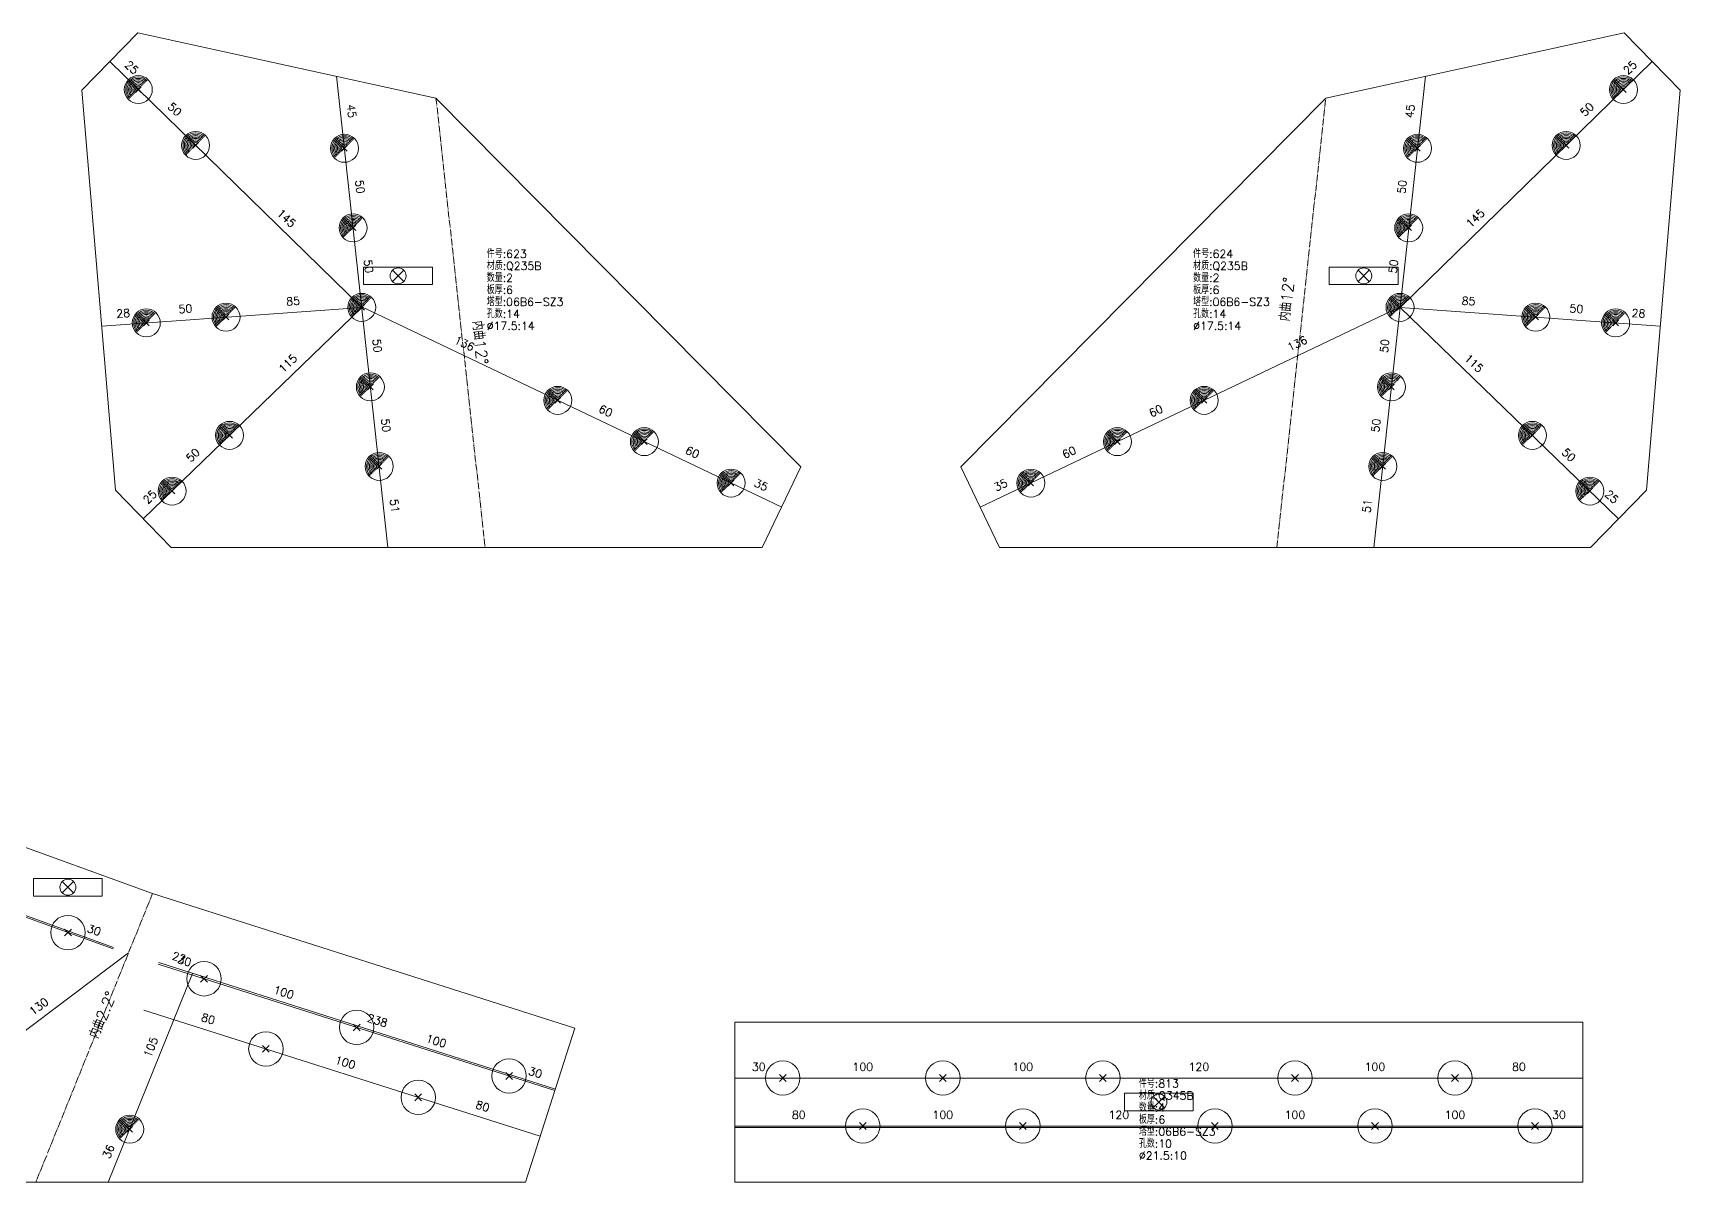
# Model space of a CAD drawing. Extents: x 0 to 6519, y -11 to 2213.
# Drawn here: x 2297 to 3326, y 447 to 1165 of the extents above; entities that cross this region are included whole.
import ezdxf
from ezdxf.enums import TextEntityAlignment as Align

# ---------------------------------------------------------------- set-up
doc = ezdxf.new("R2010")
doc.units = 0
doc.header["$MEASUREMENT"] = 0
doc.linetypes.add('制弯线', pattern=[5.9, 4, -0.5, 0.2, -0.5, 0.2, -0.5])
for name, color, linetype, lineweight in [('1', 7, 'CONTINUOUS', 25), ('2', 7, 'CONTINUOUS', 25), ('5', 7, 'CONTINUOUS', 25)]:
    doc.layers.add(name, color=color, linetype=linetype, lineweight=lineweight)
doc.styles.get("Standard").update_dxf_attribs({"font": 'simplex.shx', "width": 0.7, "height": 3, "bigfont": 'gbhzfs.shx'})

# ---------------------------------------------------------------- blocks, each defined once
blk = doc.blocks.new('板孔17.5')
at = {"layer": '5', "color": 7, "linetype": 'Continuous', "lineweight": 0}
for p, q in [((-0.2, -0.2), (0.2, 0.2)), ((-0.2, 0.2), (0.2, -0.2))]:
    blk.add_line(p, q, dxfattribs=at)
at = {"layer": '5', "color": 7, "linetype": 'Continuous', "lineweight": 13}
blk.add_circle((0, 0), 1, dxfattribs=at)
for radius in [0.9, 0.8, 0.7, 0.6, 0.5, 0.4, 0.3, 0.2, 0.1]:
    blk.add_arc((0, 0), radius, 45, 225, dxfattribs=at)
blk = doc.blocks.new('板孔21.5')
at = {"layer": '5', "color": 7, "linetype": 'Continuous', "lineweight": 13}
for p, q in [((-0.2, -0.2), (0.2, 0.2)), ((0.2, -0.2), (-0.2, 0.2))]:
    blk.add_line(p, q, dxfattribs=at)
blk.add_circle((0, 0), 1, dxfattribs=at)

msp = doc.modelspace()

# ---------------------------------------------------------------- linework, layer by layer
at = {"layer": '1', "color": 7, "linetype": 'Continuous', "lineweight": 18}
for p, q in [((2362.4, 1164.7), (2327.5, 1128.9)), ((2548.8, 1124), (2362.4, 1164.7)), ((3291.2, 1164.7), (3104.8, 1124)), ((3326.2, 1128.9), (3291.2, 1164.7)), ((2327.5, 1128.9), (2348.5, 879)), ((2776.8, 893.6), (2548.8, 1124)), ((3104.8, 1124), (2876.8, 893.6)), ((3305.1, 879), (3326.2, 1128.9)), ((2752.7, 843.1), (2776.8, 893.6)), ((2876.8, 893.6), (2900.9, 843.1)), ((2348.5, 879), (2383.3, 843.1)), ((3270.3, 843.1), (3305.1, 879)), ((2383.3, 843.1), (2752.7, 843.1)), ((2900.9, 843.1), (3270.3, 843.1)), ((2371.7, 626.9), (2050.6, 743.1)), ((2635.5, 542.8), (2371.7, 626.9)), ((3265.5, 546.6), (2735.5, 546.6)), ((2735.5, 546.6), (2735.5, 446.6)), ((3265.5, 446.6), (3265.5, 546.6)), ((2604.8, 446.6), (2635.5, 542.8)), ((2208, 446.6), (2604.8, 446.6)), ((2735.5, 446.6), (3265.5, 446.6))]:
    msp.add_line(p, q, dxfattribs=at)
at = {"layer": '1', "color": 7, "linetype": 'Continuous', "lineweight": 13}
for p, q in [((2503.6, 1018.4), (2503.6, 1007.4)), ((2546.6, 1018.4), (2503.6, 1018.4)), ((2528.7, 1016.4), (2521.6, 1009.3)), ((2521.6, 1016.4), (2528.7, 1009.3)), ((2546.6, 1007.4), (2546.6, 1018.4)), ((3107, 1018.4), (3107, 1007.4)), ((3150, 1018.4), (3107, 1018.4)), ((3132, 1016.4), (3125, 1009.3)), ((3125, 1016.4), (3132, 1009.3)), ((3150, 1007.4), (3150, 1018.4)), ((2503.6, 1007.4), (2546.6, 1007.4)), ((3107, 1007.4), (3150, 1007.4)), ((2297.3, 636.3), (2297.3, 625.3)), ((2340.3, 636.3), (2297.3, 636.3)), ((2322.3, 634.4), (2315.2, 627.3)), ((2315.2, 634.4), (2322.3, 627.3)), ((2340.3, 625.3), (2340.3, 636.3)), ((2297.3, 625.3), (2340.3, 625.3)), ((2979, 502.1), (2979, 491.1)), ((3022, 502.1), (2979, 502.1)), ((3004.1, 500.1), (2997, 493)), ((2997, 500.1), (3004.1, 493)), ((3022, 491.1), (3022, 502.1)), ((2979, 491.1), (3022, 491.1))]:
    msp.add_line(p, q, dxfattribs=at)
for centre in [(2525.1, 1012.9), (3128.5, 1012.9), (2318.8, 630.8), (3000.5, 496.6)]:
    msp.add_circle(centre, 5, dxfattribs=at)
at = {"layer": '2', "color": 9, "linetype": 'Continuous', "lineweight": 13}
for p, q in [((2502.4, 993.2), (2344.9, 1146.8)), ((3151.2, 993.2), (3308.7, 1146.8)), ((2486.6, 1137.6), (2518.8, 843.1)), ((3167, 1137.6), (3134.8, 843.1)), ((2502.4, 993.2), (2339.9, 981.5)), ((2502.4, 993.2), (2365.9, 861)), ((2502.4, 993.6), (2764.8, 868.3)), ((3151.3, 993.6), (2888.9, 868.3)), ((3151.2, 993.2), (3287.7, 861)), ((3151.2, 993.2), (3313.8, 981.5)), ((2347, 592.3), (2036.7, 704.5)), ((2347.3, 593.2), (2037, 705.5)), ((2356.7, 589.8), (2191.3, 465.3)), ((2396.7, 576.9), (2344, 446.6)), ((2375.3, 582.7), (2623.1, 503.7)), ((2375.7, 583.7), (2623.4, 504.7)), ((2366.2, 554.1), (2614, 475.2)), ((3265.5, 511.6), (2735.5, 511.6)), ((3265.5, 481.6), (2735.5, 481.6)), ((3265.5, 480.6), (2735.5, 480.6))]:
    msp.add_line(p, q, dxfattribs=at)
at = {"layer": '2', "color": 190, "linetype": '制弯线', "lineweight": 13}
for p, q in [((2548.8, 1124), (2579.5, 843.1)), ((3074.2, 843.1), (3104.8, 1124)), ((2371.7, 626.9), (2298.8, 446.6))]:
    msp.add_line(p, q, dxfattribs=at)

# ---------------------------------------------------------------- block references
at = {"layer": '1', "color": 7, "linetype": 'Continuous', "lineweight": 0}
for name, p, xscale, yscale, zscale in [('板孔17.5', (2362.8, 1129.3), 8.75, 8.75, 8.75), ('板孔17.5', (3290.8, 1129.3), 8.75, 8.75, 8.75), ('板孔17.5', (2398.6, 1094.4), 8.75, 8.75, 8.75), ('板孔17.5', (2491.6, 1092.6), 8.75, 8.75, 8.75), ('板孔17.5', (3162.1, 1092.6), 8.75, 8.75, 8.75), ('板孔17.5', (3255, 1094.4), 8.75, 8.75, 8.75), ('板孔17.5', (2497, 1042.9), 8.75, 8.75, 8.75), ('板孔17.5', (3156.6, 1042.9), 8.75, 8.75, 8.75), ('板孔17.5', (2502.4, 993.2), 8.75, 8.75, 8.75), ('板孔17.5', (3151.2, 993.2), 8.75, 8.75, 8.75), ('板孔17.5', (2367.8, 983.5), 8.75, 8.75, 8.75), ('板孔17.5', (2417.6, 987.1), 8.75, 8.75, 8.75), ('板孔17.5', (3236, 987.1), 8.75, 8.75, 8.75), ('板孔17.5', (3285.9, 983.5), 8.75, 8.75, 8.75), ('板孔17.5', (2507.8, 943.5), 8.75, 8.75, 8.75), ('板孔17.5', (3145.8, 943.5), 8.75, 8.75, 8.75), ('板孔17.5', (2624.9, 935.1), 8.75, 8.75, 8.75), ('板孔17.5', (3028.8, 935.1), 8.75, 8.75, 8.75), ('板孔17.5', (2419.8, 913.2), 8.75, 8.75, 8.75), ('板孔17.5', (2679, 909.3), 8.75, 8.75, 8.75), ('板孔17.5', (2974.6, 909.3), 8.75, 8.75, 8.75), ('板孔17.5', (3233.9, 913.2), 8.75, 8.75, 8.75), ('板孔17.5', (2513.3, 893.8), 8.75, 8.75, 8.75), ('板孔17.5', (3140.4, 893.8), 8.75, 8.75, 8.75), ('板孔17.5', (2383.9, 878.4), 8.75, 8.75, 8.75), ('板孔17.5', (2733.2, 883.4), 8.75, 8.75, 8.75), ('板孔17.5', (2920.5, 883.4), 8.75, 8.75, 8.75), ('板孔17.5', (3269.8, 878.4), 8.75, 8.75, 8.75), ('板孔21.5', (2318.8, 602.5), 10.75, 10.75, 10.75), ('板孔21.5', (2403.9, 573.6), 10.75, 10.75, 10.75), ('板孔21.5', (2499.2, 543.2), 10.75, 10.75, 10.75), ('板孔21.5', (2442.5, 529.8), 10.75, 10.75, 10.75), ('板孔21.5', (2594.5, 512.9), 10.75, 10.75, 10.75), ('板孔21.5', (2765.5, 511.6), 10.75, 10.75, 10.75), ('板孔21.5', (2865.5, 511.6), 10.75, 10.75, 10.75), ('板孔21.5', (2965.5, 511.6), 10.75, 10.75, 10.75), ('板孔21.5', (3085.5, 511.6), 10.75, 10.75, 10.75), ('板孔21.5', (3185.5, 511.6), 10.75, 10.75, 10.75), ('板孔21.5', (2537.7, 499.5), 10.75, 10.75, 10.75), ('板孔17.5', (2357.4, 479.6), 8.75, 8.75, 8.75), ('板孔21.5', (2815.5, 481.6), 10.75, 10.75, 10.75), ('板孔21.5', (2915.5, 481.6), 10.75, 10.75, 10.75), ('板孔21.5', (3035.5, 481.6), 10.75, 10.75, 10.75), ('板孔21.5', (3135.5, 481.6), 10.75, 10.75, 10.75), ('板孔21.5', (3235.5, 481.6), 10.75, 10.75, 10.75)]:
    msp.add_blockref(name, p, dxfattribs=dict(at, xscale=xscale, yscale=yscale, zscale=zscale))

# ---------------------------------------------------------------- texts
at = {"layer": '1', "color": 7, "linetype": 'Continuous', "lineweight": 13}
for s, p in [('件号:623', (2580.5, 1022.6)), ('件号:624', (3021.9, 1022.6)), ('材质:Q235B', (2580.5, 1015.1)), ('材质:Q235B', (3021.9, 1015.1)), ('数量:2', (2580.5, 1007.6)), ('数量:2', (3021.9, 1007.6)), ('板厚:6', (2580.5, 1000.1)), ('塔型:06B6-SZ3', (2580.5, 992.6)), ('板厚:6', (3021.9, 1000.1)), ('塔型:06B6-SZ3', (3021.9, 992.6)), ('孔数:14', (2580.5, 985.1)), ('孔数:14', (3021.9, 985.1)), ('%%c17.5:14', (2580.5, 977.6)), ('%%c17.5:14', (3021.9, 977.6)), ('件号:813', (2988, 504.1)), ('材质:Q345B', (2988, 496.6)), ('数量:4', (2988, 489.1)), ('板厚:6', (2988, 481.6)), ('塔型:06B6-SZ3', (2988, 474.1)), ('孔数:10', (2988, 466.6)), ('%%c21.5:10', (2988, 459.1))]:
    msp.add_text(s, height=5, dxfattribs=at).set_placement(p, align=Align.BOTTOM_LEFT)
at = {"layer": '2', "color": 7, "linetype": 'Continuous', "lineweight": 13}
for s, rotation, p in [('25', 317, (2356, 1140.2)), ('25', 44, (3297.7, 1140.2)), ('50', 317, (2382.8, 1114)), ('45', 277, (2492.1, 1115.4)), ('45', 84, (3161.5, 1115.4)), ('50', 44, (3270.8, 1114)), ('50', 277, (2497.3, 1068.1)), ('50', 84, (3156.4, 1068.1)), ('145', 317, (2452.6, 1046)), ('145', 44, (3201, 1046)), ('50', 277, (2502.7, 1018.4)), ('50', 84, (3151, 1018.4)), ('85', 4, (2459.8, 993.1)), ('85', 357, (3193.8, 993.1)), ('28', 4, (2353.6, 985.5)), ('50', 4, (2392.5, 988.3)), ('50', 357, (3261.2, 988.3)), ('28', 357, (3300, 985.5)), ('50', 277, (2508.1, 968.7)), ('136', 335, (2564.9, 967)), ('136', 26, (3088.7, 967)), ('50', 84, (3145.5, 968.7)), ('115', 44, (2459, 955.3)), ('115', 317, (3194.6, 955.3)), ('60', 335, (2653.2, 924.9)), ('60', 26, (3000.4, 924.9)), ('50', 277, (2513.5, 919)), ('50', 84, (3140.1, 919)), ('60', 335, (2707.4, 899)), ('60', 26, (2946.2, 899)), ('50', 44, (2399.7, 898)), ('50', 317, (3253.9, 898)), ('35', 335, (2750.3, 878.6)), ('35', 26, (2903.4, 878.6)), ('25', 44, (2372.8, 871.9)), ('25', 317, (3280.8, 871.9)), ('51', 277, (2519, 868.7)), ('51', 84, (3134.6, 868.7)), ('30', 341, (2333.9, 600.2)), ('22', 343, (2387.1, 583.2)), ('30', 343, (2390.5, 581)), ('100', 343, (2452.5, 561.3)), ('130', 37, (2303, 553.1)), ('80', 343, (2405.3, 544.8)), ('238', 343, (2511, 543.7)), ('105', 68, (2374.3, 529.4)), ('100', 343, (2547.8, 530.9)), ('100', 343, (2491, 517.5)), ('30', 343, (2609.7, 511.2)), ('80', 343, (2576.8, 490.2)), ('36', 68, (2347.9, 464.2))]:
    msp.add_text(s, height=5, rotation=rotation, dxfattribs=at).set_placement(p, align=Align.BOTTOM_CENTER)
for s, rotation, p in [('内曲12%%d', 84, (3084.5, 984.1)), ('内曲12%%d', 277, (2569.1, 984.1)), ('内曲2.2%%d', 68, (2339.9, 534.9))]:
    msp.add_text(s, height=7, rotation=rotation, dxfattribs=at).set_placement(p, align=Align.BOTTOM_LEFT)
for s, p in [('30', (2750.5, 514.6)), ('100', (2815.5, 514.6)), ('100', (2915.5, 514.6)), ('120', (3025.5, 514.6)), ('100', (3135.5, 514.6)), ('80', (3225.5, 514.6)), ('80', (2775.5, 484.6)), ('100', (2865.5, 484.6)), ('120', (2975.5, 484.6)), ('100', (3085.5, 484.6)), ('100', (3185.5, 484.6)), ('30', (3250.5, 484.6))]:
    msp.add_text(s, height=5, dxfattribs=at).set_placement(p, align=Align.BOTTOM_CENTER)

doc.saveas('drawing.dxf')
